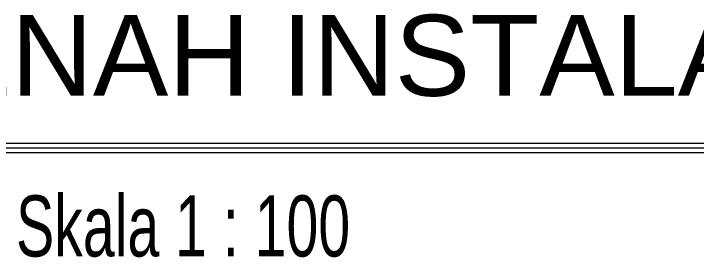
# Model space of a CAD drawing. Header units: centimetres. Extents: x 134057 to 145613, y 5028 to 39996.
# Drawn here: x 141244.5 to 141720.3, y 28978.9 to 29148.9 of the extents above; entities that cross this region are included whole.
import ezdxf

# ---------------------------------------------------------------- set-up
doc = ezdxf.new("R2010")
doc.units = ezdxf.units.CM
doc.layers.add('TEXT', color=3, linetype='Continuous', lineweight=20)
doc.styles.add('ROMANS', font='ROMANS.SHX', dxfattribs={"width": 0.7})
doc.styles.get("Standard").update_dxf_attribs({"font": 'arial.ttf'})

msp = doc.modelspace()

# ---------------------------------------------------------------- linework, layer by layer
at = {"layer": 'TEXT', "color": 2, "linetype": 'Continuous', "lineweight": 9}
for p, q in [((141177.915, 29058.628), (142319.521, 29058.628)), ((141177.915, 29052.166), (142319.521, 29052.166))]:
    msp.add_line(p, q, dxfattribs=at)
at = {"layer": 'TEXT', "color": 2, "linetype": 'Continuous', "lineweight": 15}
msp.add_line((141189.272, 29055.397), (142319.521, 29055.397), dxfattribs=at)

# ---------------------------------------------------------------- texts
at = {"layer": 'TEXT', "color": 2}
msp.add_text('DENAH INSTALASI AIR KOTOR', height=56.45376, dxfattribs=at).set_placement((141133.256, 29091.585))
at = {"layer": 'TEXT', "color": 2, "lineweight": 15, "insert": (141246.202, 29022.161), "char_height": 42.61057, "width": 20034.15854, "attachment_point": 1, "style": 'ROMANS'}
msp.add_mtext('\\pt3.96;{\\fColonna MT|b0|i0|c0|p82;Skala 1 : 100}', dxfattribs=at)

doc.saveas('drawing.dxf')
